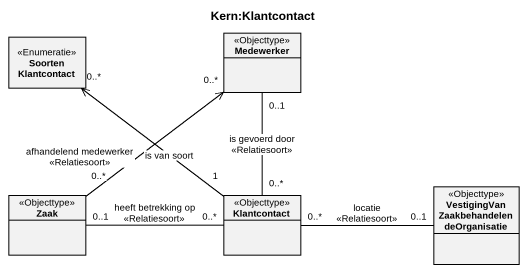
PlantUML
@startuml
title Kern:Klantcontact
hide circle
hide empty members
enum "Soorten Klantcontact" as Soorten_Klantcontact <<Enumeratie>>
class Medewerker <<Objecttype>>
class Zaak <<Objecttype>>
class Klantcontact <<Objecttype>>
class "VestigingVanZaakbehandelendeOrganisatie" as VestigingVanZaakbehandelende <<Objecttype>>
Zaak "0..*" -up-> "0..*" Medewerker : afhandelend medewerker\n<<Relatiesoort>>
Klantcontact "1" -up-> "0..*" Soorten_Klantcontact : is van soort
Klantcontact "0..*" -up- "0..1" Medewerker : is gevoerd door\n<<Relatiesoort>>
Klantcontact "0..*" -left- "0..1" Zaak : heeft betrekking op\n<<Relatiesoort>>
Klantcontact "0..*" -right- "0..1" VestigingVanZaakbehandelende : locatie\n<<Relatiesoort>>
@enduml
